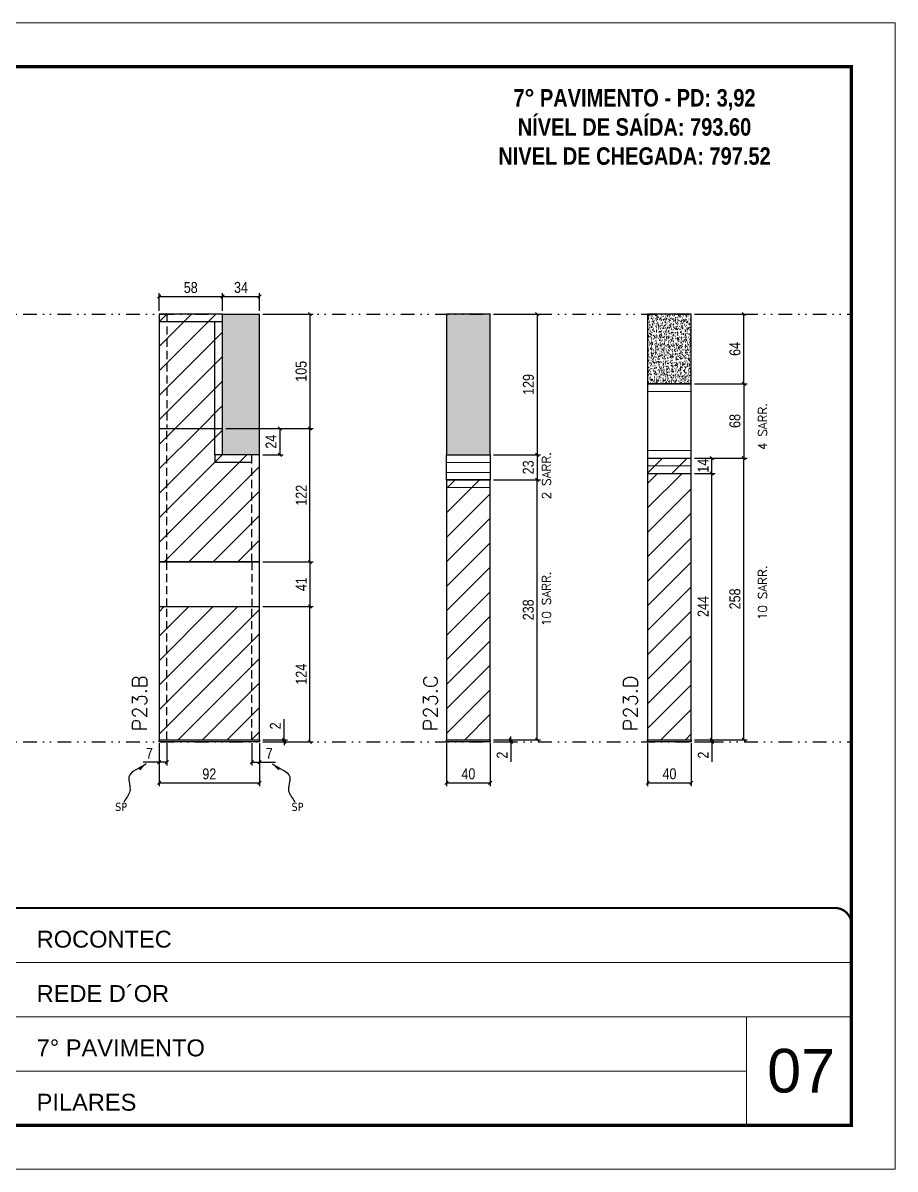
# Model space of a CAD drawing. Extents: x 28748 to 35002, y 14885 to 43501.
# Drawn here: x 32618 to 33417, y 41302 to 42352 of the extents above; entities that cross this region are included whole.
import ezdxf

# ---------------------------------------------------------------- set-up
doc = ezdxf.new("R2010")
doc.units = 0
for name, pattern in [('CONTINUO', [0]), ('DASHED', [0.75, 0.5, -0.25]), ('DIVIDE2', [0.625, 0.25, -0.125, 0, -0.125, 0, -0.125]), ('HIDDEN', [0.375, 0.25, -0.125])]:
    doc.linetypes.add(name, pattern=pattern)
for name, color, linetype, lineweight in [('CARIMBO', 255, 'Continuous', 9), ('Folhas', 255, 'Continuous', 9), ('Hachura', 251, 'Continuous', 9), ('Sarr 2.2x7', 40, 'Continuous', 9), ('SARRAFO DE PRESSAO', 251, 'DASHED', 9), ('Texto Seção', 7, 'Continuous', 15)]:
    doc.layers.add(name, color=color, linetype=linetype, lineweight=lineweight)
for name, color, linetype in [('COTA', 241, 'Continuous'), ('NOMENCLATURA', 7, 'Continuous'), ('Nível', 160, 'Continuous'), ('Painéis', 200, 'Continuous'), ('SARR_2.2x7', 40, 'Continuous'), ('Sarrafo de Pressão', 42, 'HIDDEN'), ('texto', 7, 'Continuous')]:
    doc.layers.add(name, color=color, linetype=linetype)
doc.styles.add('ARIAL', font='arial.ttf')
doc.styles.add('COTA TECNICA', font='techl___.ttf', dxfattribs={"height": 10})
doc.styles.add('COTA TECNICA-50', font='techl___.ttf', dxfattribs={"height": 10})
doc.styles.add('REGUA-120', font='ROMANS.shx', dxfattribs={"height": 15})
doc.styles.add('ROMANC', font='techb___.ttf', dxfattribs={"height": 2.5})
doc.styles.add('ROMANS', font='romans.shx')
doc.styles.get("Standard").update_dxf_attribs({"font": 'arial.ttf'})
doc.dimstyles.new('COTA PAINEL-50', dxfattribs={"dimtxt": 10, "dimasz": 3, "dimexe": 3, "dimexo": 3, "dimgap": 3, "dimtad": 1, "dimdec": 1, "dimzin": 12, "dimdsep": 46, "dimtxsty": 'COTA TECNICA-50', "dimblk1": 'OBLIQUE', "dimblk2": 'OBLIQUE', "dimsah": 1, "dimcen": 0.9, "dimclrd": 4, "dimclre": 4, "dimclrt": 240, "dimadec": 1, "dimazin": 3, "dimtfac": 1, "dimtdec": 1, "dimtmove": 0, "dimatfit": 3, "dimfxl": 1, "dimtolj": 1, "dimtzin": 12, "dimarcsym": 0})
doc.dimstyles.new('PAINEL', dxfattribs={"dimtxt": 10, "dimasz": 3, "dimexe": 3, "dimexo": 3, "dimgap": 3, "dimtad": 1, "dimdec": 1, "dimzin": 12, "dimdsep": 46, "dimtxsty": 'COTA TECNICA', "dimblk1": 'OBLIQUE', "dimblk2": 'OBLIQUE', "dimsah": 1, "dimcen": 0.9, "dimclrd": 4, "dimclre": 4, "dimclrt": 240, "dimadec": 1, "dimazin": 3, "dimtfac": 1, "dimtdec": 1, "dimtmove": 0, "dimatfit": 3, "dimfxl": 1, "dimtolj": 1, "dimtzin": 12, "dimarcsym": 0})
doc.dimstyles.get("Standard").update_dxf_attribs({"dimtxt": 0.18, "dimasz": 0.18, "dimexe": 0.18, "dimexo": 0.0625, "dimgap": 0.09, "dimtad": 0, "dimtih": 1, "dimtoh": 1, "dimdec": 4, "dimzin": 0, "dimdsep": 46, "dimtxsty": 'Standard', "dimcen": 0.09, "dimadec": 0, "dimazin": 0, "dimtfac": 1, "dimtdec": 4, "dimtofl": 0, "dimtmove": 0, "dimatfit": 3, "dimfxl": 1, "dimtolj": 1, "dimtzin": 0, "dimarcsym": 0})
pattern_1 = [(45, (-100272.658, 8260.539), (-11.2253202, 11.2253202), [])]
pattern_2 = [(45, (0, 41), (-11.22532, 11.22532), [])]

# ---------------------------------------------------------------- blocks, each defined once
blk = doc.blocks.new('9999999999')
at = {"color": 30, "linetype": 'CONTINUO'}
for p, q in [((98564.6, 34379.6), (99584, 34379.6)), ((98564.6, 34329.8), (99488, 34329.8)), ((99584, 34329.8), (99488, 34329.8)), ((99488, 34329.8), (99488, 34230.2)), ((98564.6, 34280), (99488, 34280))]:
    blk.add_line(p, q, dxfattribs=at)
at = {"color": 30, "linetype": 'CONTINUO', "const_width": 2}
blk.add_lwpolyline([(99584, 34230.2), (99584, 34414.4, 0.414214), (99569, 34429.4), (98229, 34429.4, 0.414214), (98214, 34414.4), (98214, 34245.2, 0.414214), (98229, 34230.2), (99584, 34230.2)], format="xyb", dxfattribs=at)
at = {"layer": 'Folhas'}
blk.add_lwpolyline([(98139, 34190.2), (99624, 34190.2), (99624, 35240.2), (98139, 35240.2)], close=True, dxfattribs=at)
at = {"layer": 'Folhas', "color": 30, "const_width": 3}
blk.add_lwpolyline([(98214, 34230.2), (99584, 34230.2), (99584, 35200.2), (98214, 35200.2)], close=True, dxfattribs=at)
at = {"color": 7, "linetype": 'Continuous', "ltscale": 5, "style": 'ARIAL'}
for s, height, p in [('ROCONTEC', 15.48, (98837.7, 34393.1)), ('REDE D´OR', 15.48, (98837.7, 34343.3)), ('7° PAVIMENTO', 15.483, (98837.7, 34293.5)), ('PILARES', 15.48, (98837.7, 34243.7))]:
    blk.add_text(s, height=height, dxfattribs=at).set_placement(p)
blk = doc.blocks.new('_Oblique')
at = {"color": 0, "linetype": 'ByBlock', "lineweight": -2}
blk.add_line((-0.5, -0.5), (0.5, 0.5), dxfattribs=at)
blk = doc.blocks.new('*D153')
at = {"layer": 'COTA', "color": 4, "lineweight": -2, "transparency": 16777216}
for p, q in [((32742.7, 41692.5), (32742.7, 41653)), ((32834.7, 41692.5), (32834.7, 41653)), ((32742.7, 41656), (32834.7, 41656))]:
    blk.add_line(p, q, dxfattribs=at)
at = {"layer": 'Defpoints', "color": 0, "transparency": 16777216}
for p in [(32742.7, 41695.5), (32834.7, 41695.5), (32834.7, 41656)]:
    blk.add_point(p, dxfattribs=at)
at = {"layer": 'COTA', "color": 4, "lineweight": -2, "transparency": 16777216, "xscale": 3, "yscale": 3, "zscale": 3, "rotation": 180}
blk.add_blockref('_Oblique', (32742.7, 41656), dxfattribs=at)
at = {"layer": 'COTA', "color": 4, "lineweight": -2, "transparency": 16777216, "xscale": 3, "yscale": 3, "zscale": 3}
blk.add_blockref('_Oblique', (32834.7, 41656), dxfattribs=at)
at = {"layer": 'COTA', "color": 240, "transparency": 16777216, "insert": (32788.7, 41664.1), "char_height": 10, "attachment_point": 5, "style": 'COTA TECNICA'}
blk.add_mtext('\\A1;92', dxfattribs=at)
blk = doc.blocks.new('*D154')
at = {"layer": 'COTA', "color": 4, "lineweight": -2, "transparency": 16777216}
for p, q in [((33006, 41692.5), (33006, 41653.1)), ((33046, 41692.5), (33046, 41653.1)), ((33006, 41656.1), (33046, 41656.1))]:
    blk.add_line(p, q, dxfattribs=at)
at = {"layer": 'Defpoints', "color": 0, "transparency": 16777216}
for p in [(33006, 41695.5), (33046, 41695.5), (33046, 41656.1)]:
    blk.add_point(p, dxfattribs=at)
at = {"layer": 'COTA', "color": 4, "lineweight": -2, "transparency": 16777216, "xscale": 3, "yscale": 3, "zscale": 3, "rotation": 180}
blk.add_blockref('_Oblique', (33006, 41656.1), dxfattribs=at)
at = {"layer": 'COTA', "color": 4, "lineweight": -2, "transparency": 16777216, "xscale": 3, "yscale": 3, "zscale": 3}
blk.add_blockref('_Oblique', (33046, 41656.1), dxfattribs=at)
at = {"layer": 'COTA', "color": 240, "transparency": 16777216, "insert": (33026, 41664.2), "char_height": 10, "attachment_point": 5, "style": 'COTA TECNICA'}
blk.add_mtext('\\A1;40', dxfattribs=at)
blk = doc.blocks.new('*D155')
at = {"layer": 'COTA', "color": 4, "lineweight": -2, "transparency": 16777216}
for p, q in [((33190.2, 41692.5), (33190.2, 41653.1)), ((33230.2, 41692.5), (33230.2, 41653.1)), ((33190.2, 41656.1), (33230.2, 41656.1))]:
    blk.add_line(p, q, dxfattribs=at)
at = {"layer": 'Defpoints', "color": 0, "transparency": 16777216}
for p in [(33190.2, 41695.5), (33230.2, 41695.5), (33230.2, 41656.1)]:
    blk.add_point(p, dxfattribs=at)
at = {"layer": 'COTA', "color": 4, "lineweight": -2, "transparency": 16777216, "xscale": 3, "yscale": 3, "zscale": 3, "rotation": 180}
blk.add_blockref('_Oblique', (33190.2, 41656.1), dxfattribs=at)
at = {"layer": 'COTA', "color": 4, "lineweight": -2, "transparency": 16777216, "xscale": 3, "yscale": 3, "zscale": 3}
blk.add_blockref('_Oblique', (33230.2, 41656.1), dxfattribs=at)
at = {"layer": 'COTA', "color": 240, "transparency": 16777216, "insert": (33210.2, 41664.2), "char_height": 10, "attachment_point": 5, "style": 'COTA TECNICA'}
blk.add_mtext('\\A1;40', dxfattribs=at)
blk = doc.blocks.new('*D156')
at = {"layer": 'COTA', "color": 4, "lineweight": -2, "transparency": 16777216}
for p, q in [((33233.2, 42085.5), (33281.3, 42085.5)), ((33278.3, 42021.5), (33278.3, 42085.5)), ((33233.2, 42021.5), (33281.3, 42021.5))]:
    blk.add_line(p, q, dxfattribs=at)
at = {"layer": 'Defpoints', "color": 0, "transparency": 16777216}
for p in [(33230.2, 42085.5), (33278.3, 42085.5), (33230.2, 42021.5)]:
    blk.add_point(p, dxfattribs=at)
at = {"layer": 'COTA', "color": 4, "lineweight": -2, "transparency": 16777216, "xscale": 3, "yscale": 3, "zscale": 3}
for p, rotation in [((33278.3, 42085.5), 90), ((33278.3, 42021.5), 270)]:
    blk.add_blockref('_Oblique', p, dxfattribs=dict(at, rotation=rotation))
at = {"layer": 'COTA', "color": 240, "transparency": 16777216, "insert": (33270.2, 42053.5), "char_height": 10, "attachment_point": 5, "rotation": 90, "style": 'COTA TECNICA'}
blk.add_mtext('\\A1;64', dxfattribs=at)
blk = doc.blocks.new('*D159')
at = {"layer": 'COTA', "color": 4, "lineweight": -2, "transparency": 16777216}
for p, q in [((32742.7, 41690.5), (32742.7, 41671.9)), ((32749.7, 41692.5), (32749.7, 41671.9)), ((32742.7, 41674.9), (32728, 41674.9)), ((32749.7, 41674.9), (32742.7, 41674.9))]:
    blk.add_line(p, q, dxfattribs=at)
at = {"layer": 'Defpoints', "color": 0, "transparency": 16777216}
for p in [(32742.7, 41693.5), (32749.7, 41695.5), (32742.7, 41674.9)]:
    blk.add_point(p, dxfattribs=at)
at = {"layer": 'COTA', "color": 4, "lineweight": -2, "transparency": 16777216, "xscale": 3, "yscale": 3, "zscale": 3, "rotation": 180}
blk.add_blockref('_Oblique', (32742.7, 41674.9), dxfattribs=at)
at = {"layer": 'COTA', "color": 4, "lineweight": -2, "transparency": 16777216, "xscale": 3, "yscale": 3, "zscale": 3}
blk.add_blockref('_Oblique', (32749.7, 41674.9), dxfattribs=at)
at = {"layer": 'COTA', "color": 240, "transparency": 16777216, "insert": (32733.8, 41683), "char_height": 10, "attachment_point": 5, "style": 'COTA TECNICA-50'}
blk.add_mtext('\\A1;7', dxfattribs=at)
blk = doc.blocks.new('*D160')
at = {"layer": 'COTA', "color": 4, "lineweight": -2, "transparency": 16777216}
for p, q in [((32827.7, 41692.5), (32827.7, 41671.9)), ((32834.7, 41690.5), (32834.7, 41671.9)), ((32827.7, 41674.9), (32834.7, 41674.9)), ((32834.7, 41674.9), (32849.4, 41674.9))]:
    blk.add_line(p, q, dxfattribs=at)
at = {"layer": 'Defpoints', "color": 0, "transparency": 16777216}
for p in [(32827.7, 41695.5), (32834.7, 41693.5), (32834.7, 41674.9)]:
    blk.add_point(p, dxfattribs=at)
at = {"layer": 'COTA', "color": 4, "lineweight": -2, "transparency": 16777216, "xscale": 3, "yscale": 3, "zscale": 3, "rotation": 180}
blk.add_blockref('_Oblique', (32827.7, 41674.9), dxfattribs=at)
at = {"layer": 'COTA', "color": 4, "lineweight": -2, "transparency": 16777216, "xscale": 3, "yscale": 3, "zscale": 3}
blk.add_blockref('_Oblique', (32834.7, 41674.9), dxfattribs=at)
at = {"layer": 'COTA', "color": 240, "transparency": 16777216, "insert": (32843.6, 41683), "char_height": 10, "attachment_point": 5, "style": 'COTA TECNICA-50'}
blk.add_mtext('\\A1;7', dxfattribs=at)
blk = doc.blocks.new('*D163')
at = {"layer": 'COTA', "color": 4, "lineweight": -2, "transparency": 16777216}
for p, q in [((32837.7, 41817.5), (32883.9, 41817.5)), ((32880.9, 41693.5), (32880.9, 41817.5)), ((32837.7, 41693.5), (32883.9, 41693.5))]:
    blk.add_line(p, q, dxfattribs=at)
at = {"layer": 'Defpoints', "color": 0, "transparency": 16777216}
for p in [(32834.7, 41817.5), (32880.9, 41817.5), (32834.7, 41693.5)]:
    blk.add_point(p, dxfattribs=at)
at = {"layer": 'COTA', "color": 4, "lineweight": -2, "transparency": 16777216, "xscale": 3, "yscale": 3, "zscale": 3}
for p, rotation in [((32880.9, 41817.5), 90), ((32880.9, 41693.5), 270)]:
    blk.add_blockref('_Oblique', p, dxfattribs=dict(at, rotation=rotation))
at = {"layer": 'COTA', "color": 240, "transparency": 16777216, "insert": (32872.9, 41755.5), "char_height": 10, "attachment_point": 5, "rotation": 90, "style": 'COTA TECNICA-50'}
blk.add_mtext('\\A1;124', dxfattribs=at)
blk = doc.blocks.new('*D164')
at = {"layer": 'COTA', "color": 4, "lineweight": -2, "transparency": 16777216}
for p, q in [((32857.2, 41695.5), (32857.2, 41714.3)), ((32837.7, 41695.5), (32860.2, 41695.5)), ((32837.7, 41693.5), (32860.2, 41693.5)), ((32857.2, 41693.5), (32857.2, 41695.5)), ((32857.2, 41693.5), (32857.2, 41690.5))]:
    blk.add_line(p, q, dxfattribs=at)
at = {"layer": 'Defpoints', "color": 0, "transparency": 16777216}
for p in [(32834.7, 41695.5), (32834.7, 41693.5), (32857.2, 41693.5)]:
    blk.add_point(p, dxfattribs=at)
at = {"layer": 'COTA', "color": 4, "lineweight": -2, "transparency": 16777216, "xscale": 3, "yscale": 3, "zscale": 3}
for p, rotation in [((32857.2, 41695.5), 270), ((32857.2, 41693.5), 90)]:
    blk.add_blockref('_Oblique', p, dxfattribs=dict(at, rotation=rotation))
at = {"layer": 'COTA', "color": 240, "transparency": 16777216, "insert": (32849.2, 41708.2), "char_height": 10, "attachment_point": 5, "rotation": 90, "style": 'COTA TECNICA-50'}
blk.add_mtext('\\A1;2', dxfattribs=at)
blk = doc.blocks.new('*D165')
at = {"layer": 'COTA', "color": 4, "lineweight": -2, "transparency": 16777216}
for p, q in [((33064.9, 41695.5), (33064.9, 41698.5)), ((33049, 41695.5), (33067.9, 41695.5)), ((33049, 41693.5), (33067.9, 41693.5)), ((33064.9, 41695.5), (33064.9, 41693.5)), ((33064.9, 41693.5), (33064.9, 41675.3))]:
    blk.add_line(p, q, dxfattribs=at)
at = {"layer": 'Defpoints', "color": 0, "transparency": 16777216}
for p in [(33046, 41695.5), (33046, 41693.5), (33064.9, 41695.5)]:
    blk.add_point(p, dxfattribs=at)
at = {"layer": 'COTA', "color": 4, "lineweight": -2, "transparency": 16777216, "xscale": 3, "yscale": 3, "zscale": 3}
for p, rotation in [((33064.9, 41695.5), 270), ((33064.9, 41693.5), 90)]:
    blk.add_blockref('_Oblique', p, dxfattribs=dict(at, rotation=rotation))
at = {"layer": 'COTA', "color": 240, "transparency": 16777216, "insert": (33056.9, 41681.4), "char_height": 10, "attachment_point": 5, "rotation": 90, "style": 'COTA TECNICA-50'}
blk.add_mtext('\\A1;2', dxfattribs=at)
blk = doc.blocks.new('*D1432')
at = {"layer": 'COTA', "color": 4, "linetype": 'ByBlock', "lineweight": -2, "transparency": 16777216}
for p, q in [((33049, 42085.5), (33092.1, 42085.5)), ((33089.1, 42085.5), (33089.1, 41956.5)), ((33049, 41956.5), (33092.1, 41956.5))]:
    blk.add_line(p, q, dxfattribs=at)
at = {"layer": 'Defpoints', "color": 0, "linetype": 'ByBlock', "transparency": 16777216}
for p in [(33046, 42085.5), (33046, 41956.5), (33089.1, 41956.5)]:
    blk.add_point(p, dxfattribs=at)
at = {"layer": 'COTA', "color": 4, "linetype": 'ByBlock', "lineweight": -2, "transparency": 16777216, "xscale": 3, "yscale": 3, "zscale": 3}
for p, rotation in [((33089.1, 42085.5), 90), ((33089.1, 41956.5), 270)]:
    blk.add_blockref('_Oblique', p, dxfattribs=dict(at, rotation=rotation))
at = {"layer": 'COTA', "color": 240, "linetype": 'ByBlock', "transparency": 16777216, "insert": (33081, 42021), "char_height": 10, "attachment_point": 5, "rotation": 90, "style": 'COTA TECNICA'}
blk.add_mtext('\\A1;129', dxfattribs=at)
blk = doc.blocks.new('*D1433')
at = {"layer": 'COTA', "color": 4, "linetype": 'ByBlock', "lineweight": -2, "transparency": 16777216}
for p, q in [((33049, 41933.5), (33092.1, 41933.5)), ((33089.1, 41695.5), (33089.1, 41933.5)), ((33049, 41695.5), (33092.1, 41695.5))]:
    blk.add_line(p, q, dxfattribs=at)
at = {"layer": 'Defpoints', "color": 0, "linetype": 'ByBlock', "transparency": 16777216}
for p in [(33046, 41933.5), (33089.1, 41933.5), (33046, 41695.5)]:
    blk.add_point(p, dxfattribs=at)
at = {"layer": 'COTA', "color": 4, "linetype": 'ByBlock', "lineweight": -2, "transparency": 16777216, "xscale": 3, "yscale": 3, "zscale": 3}
for p, rotation in [((33089.1, 41933.5), 90), ((33089.1, 41695.5), 270)]:
    blk.add_blockref('_Oblique', p, dxfattribs=dict(at, rotation=rotation))
at = {"layer": 'COTA', "color": 240, "linetype": 'ByBlock', "transparency": 16777216, "insert": (33080.9, 41814.5), "char_height": 10, "attachment_point": 5, "rotation": 90, "style": 'COTA TECNICA'}
blk.add_mtext('\\A1;238', dxfattribs=at)
blk = doc.blocks.new('*D1436')
at = {"layer": 'COTA', "color": 4, "linetype": 'ByBlock', "lineweight": -2, "transparency": 16777216}
for p, q in [((32837.7, 41980.5), (32883.9, 41980.5)), ((32880.9, 41858.5), (32880.9, 41980.5)), ((32837.7, 41858.5), (32883.9, 41858.5))]:
    blk.add_line(p, q, dxfattribs=at)
at = {"layer": 'Defpoints', "color": 0, "linetype": 'ByBlock', "transparency": 16777216}
for p in [(32834.7, 41980.5), (32880.9, 41980.5), (32834.7, 41858.5)]:
    blk.add_point(p, dxfattribs=at)
at = {"layer": 'COTA', "color": 4, "linetype": 'ByBlock', "lineweight": -2, "transparency": 16777216, "xscale": 3, "yscale": 3, "zscale": 3}
for p, rotation in [((32880.9, 41980.5), 90), ((32880.9, 41858.5), 270)]:
    blk.add_blockref('_Oblique', p, dxfattribs=dict(at, rotation=rotation))
at = {"layer": 'COTA', "color": 240, "linetype": 'ByBlock', "transparency": 16777216, "insert": (32872.9, 41919.5), "char_height": 10, "attachment_point": 5, "rotation": 90, "style": 'COTA TECNICA'}
blk.add_mtext('\\A1;122', dxfattribs=at)
blk = doc.blocks.new('*D166')
at = {"layer": 'COTA', "color": 4, "linetype": 'ByBlock', "lineweight": -2, "transparency": 16777216}
for p, q in [((33233.2, 41953.5), (33281.3, 41953.5)), ((33278.3, 41695.5), (33278.3, 41953.5)), ((33233.2, 41695.5), (33281.3, 41695.5))]:
    blk.add_line(p, q, dxfattribs=at)
at = {"layer": 'Defpoints', "color": 0, "linetype": 'ByBlock', "transparency": 16777216}
for p in [(33230.2, 41953.5), (33278.3, 41953.5), (33230.2, 41695.5)]:
    blk.add_point(p, dxfattribs=at)
at = {"layer": 'COTA', "color": 4, "linetype": 'ByBlock', "lineweight": -2, "transparency": 16777216, "xscale": 3, "yscale": 3, "zscale": 3}
for p, rotation in [((33278.3, 41953.5), 90), ((33278.3, 41695.5), 270)]:
    blk.add_blockref('_Oblique', p, dxfattribs=dict(at, rotation=rotation))
at = {"layer": 'COTA', "color": 240, "linetype": 'ByBlock', "transparency": 16777216, "insert": (33270.2, 41824.5), "char_height": 10, "attachment_point": 5, "rotation": 90, "style": 'COTA TECNICA'}
blk.add_mtext('\\A1;258', dxfattribs=at)
blk = doc.blocks.new('*D1438')
at = {"layer": 'COTA', "color": 4, "linetype": 'ByBlock', "lineweight": -2, "transparency": 16777216}
for p, q in [((33249.1, 41695.5), (33249.1, 41698.5)), ((33233.2, 41695.5), (33252.1, 41695.5)), ((33233.2, 41693.5), (33252.1, 41693.5)), ((33249.1, 41695.5), (33249.1, 41693.5)), ((33249.1, 41693.5), (33249.1, 41675.3))]:
    blk.add_line(p, q, dxfattribs=at)
at = {"layer": 'Defpoints', "color": 0, "linetype": 'ByBlock', "transparency": 16777216}
for p in [(33230.2, 41695.5), (33230.2, 41693.5), (33249.1, 41693.5)]:
    blk.add_point(p, dxfattribs=at)
at = {"layer": 'COTA', "color": 4, "linetype": 'ByBlock', "lineweight": -2, "transparency": 16777216, "xscale": 3, "yscale": 3, "zscale": 3}
for p, rotation in [((33249.1, 41695.5), 270), ((33249.1, 41693.5), 90)]:
    blk.add_blockref('_Oblique', p, dxfattribs=dict(at, rotation=rotation))
at = {"layer": 'COTA', "color": 240, "linetype": 'ByBlock', "transparency": 16777216, "insert": (33241.1, 41681.4), "char_height": 10, "attachment_point": 5, "rotation": 90, "style": 'COTA TECNICA'}
blk.add_mtext('\\A1;2', dxfattribs=at)
blk = doc.blocks.new('*D1451')
at = {"layer": 'COTA', "color": 4, "linetype": 'ByBlock', "lineweight": -2, "transparency": 16777216}
for p, q in [((33233.2, 41939.5), (33252.1, 41939.5)), ((33249.1, 41695.5), (33249.1, 41939.5)), ((33233.2, 41695.5), (33252.1, 41695.5))]:
    blk.add_line(p, q, dxfattribs=at)
at = {"layer": 'Defpoints', "color": 0, "linetype": 'ByBlock', "transparency": 16777216}
for p in [(33230.2, 41939.5), (33249.1, 41939.5), (33230.2, 41695.5)]:
    blk.add_point(p, dxfattribs=at)
at = {"layer": 'COTA', "color": 4, "linetype": 'ByBlock', "lineweight": -2, "transparency": 16777216, "xscale": 3, "yscale": 3, "zscale": 3}
for p, rotation in [((33249.1, 41939.5), 90), ((33249.1, 41695.5), 270)]:
    blk.add_blockref('_Oblique', p, dxfattribs=dict(at, rotation=rotation))
at = {"layer": 'COTA', "color": 240, "linetype": 'ByBlock', "transparency": 16777216, "insert": (33241, 41817.5), "char_height": 10, "attachment_point": 5, "rotation": 90, "style": 'COTA TECNICA'}
blk.add_mtext('\\A1;244', dxfattribs=at)
blk = doc.blocks.new('*D1452')
at = {"layer": 'COTA', "color": 4, "linetype": 'ByBlock', "lineweight": -2, "transparency": 16777216}
for p, q in [((33233.2, 41953.5), (33252.1, 41953.5)), ((33249.1, 41939.5), (33249.1, 41953.5)), ((33233.2, 41939.5), (33252.1, 41939.5))]:
    blk.add_line(p, q, dxfattribs=at)
at = {"layer": 'Defpoints', "color": 0, "linetype": 'ByBlock', "transparency": 16777216}
for p in [(33230.2, 41953.5), (33249.1, 41953.5), (33230.2, 41939.5)]:
    blk.add_point(p, dxfattribs=at)
at = {"layer": 'COTA', "color": 4, "linetype": 'ByBlock', "lineweight": -2, "transparency": 16777216, "xscale": 3, "yscale": 3, "zscale": 3}
for p, rotation in [((33249.1, 41953.5), 90), ((33249.1, 41939.5), 270)]:
    blk.add_blockref('_Oblique', p, dxfattribs=dict(at, rotation=rotation))
at = {"layer": 'COTA', "color": 240, "linetype": 'ByBlock', "transparency": 16777216, "insert": (33241, 41946.5), "char_height": 10, "attachment_point": 5, "rotation": 90, "style": 'COTA TECNICA'}
blk.add_mtext('\\A1;14', dxfattribs=at)
blk = doc.blocks.new('*D1453')
at = {"layer": 'COTA', "color": 4, "linetype": 'ByBlock', "lineweight": -2, "transparency": 16777216}
for p, q in [((33233.2, 41939.5), (33252.1, 41939.5)), ((33249.1, 41695.5), (33249.1, 41939.5)), ((33233.2, 41695.5), (33252.1, 41695.5))]:
    blk.add_line(p, q, dxfattribs=at)
at = {"layer": 'Defpoints', "color": 0, "linetype": 'ByBlock', "transparency": 16777216}
for p in [(33230.2, 41939.5), (33249.1, 41939.5), (33230.2, 41695.5)]:
    blk.add_point(p, dxfattribs=at)
at = {"layer": 'COTA', "color": 4, "linetype": 'ByBlock', "lineweight": -2, "transparency": 16777216, "xscale": 3, "yscale": 3, "zscale": 3}
for p, rotation in [((33249.1, 41939.5), 90), ((33249.1, 41695.5), 270)]:
    blk.add_blockref('_Oblique', p, dxfattribs=dict(at, rotation=rotation))
at = {"layer": 'COTA', "color": 240, "linetype": 'ByBlock', "transparency": 16777216, "insert": (33241, 41817.5), "char_height": 10, "attachment_point": 5, "rotation": 90, "style": 'COTA TECNICA'}
blk.add_mtext('\\A1;244', dxfattribs=at)
blk = doc.blocks.new('*D2121')
at = {"layer": 'COTA', "color": 4, "lineweight": -2, "transparency": 16777216}
for p, q in [((32837.7, 42085.5), (32883.9, 42085.5)), ((32880.9, 42085.5), (32880.9, 41980.5)), ((32803.7, 41980.5), (32883.9, 41980.5))]:
    blk.add_line(p, q, dxfattribs=at)
at = {"layer": 'Defpoints', "color": 0, "transparency": 16777216}
for p in [(32834.7, 42085.5), (32800.7, 41980.5), (32880.9, 41980.5)]:
    blk.add_point(p, dxfattribs=at)
at = {"layer": 'COTA', "color": 4, "lineweight": -2, "transparency": 16777216, "xscale": 3, "yscale": 3, "zscale": 3}
for p, rotation in [((32880.9, 42085.5), 90), ((32880.9, 41980.5), 270)]:
    blk.add_blockref('_Oblique', p, dxfattribs=dict(at, rotation=rotation))
at = {"layer": 'COTA', "color": 240, "transparency": 16777216, "insert": (32872.8, 42033), "char_height": 10, "attachment_point": 5, "rotation": 90, "style": 'COTA TECNICA'}
blk.add_mtext('\\A1;105', dxfattribs=at)
blk = doc.blocks.new('*D2122')
at = {"layer": 'COTA', "color": 4, "lineweight": -2, "transparency": 16777216}
for p, q in [((33233.2, 42021.5), (33281.3, 42021.5)), ((33278.3, 42021.5), (33278.3, 41953.5)), ((33233.2, 41953.5), (33281.3, 41953.5))]:
    blk.add_line(p, q, dxfattribs=at)
at = {"layer": 'Defpoints', "color": 0, "transparency": 16777216}
for p in [(33230.2, 42021.5), (33230.2, 41953.5), (33278.3, 41953.5)]:
    blk.add_point(p, dxfattribs=at)
at = {"layer": 'COTA', "color": 4, "lineweight": -2, "transparency": 16777216, "xscale": 3, "yscale": 3, "zscale": 3}
for p, rotation in [((33278.3, 42021.5), 90), ((33278.3, 41953.5), 270)]:
    blk.add_blockref('_Oblique', p, dxfattribs=dict(at, rotation=rotation))
at = {"layer": 'COTA', "color": 240, "transparency": 16777216, "insert": (33270.2, 41987.5), "char_height": 10, "attachment_point": 5, "rotation": 90, "style": 'COTA TECNICA'}
blk.add_mtext('\\A1;68', dxfattribs=at)
blk = doc.blocks.new('*D2124')
at = {"layer": 'COTA', "color": 4, "lineweight": -2, "transparency": 16777216}
for p, q in [((32800.7, 42088.5), (32800.7, 42104.6)), ((32800.7, 42101.6), (32834.7, 42101.6)), ((32834.7, 42088.5), (32834.7, 42104.6))]:
    blk.add_line(p, q, dxfattribs=at)
at = {"layer": 'Defpoints', "color": 0, "transparency": 16777216}
for p in [(32834.7, 42101.6), (32800.7, 42085.5), (32834.7, 42085.5)]:
    blk.add_point(p, dxfattribs=at)
at = {"layer": 'COTA', "color": 4, "lineweight": -2, "transparency": 16777216, "xscale": 3, "yscale": 3, "zscale": 3, "rotation": 180}
blk.add_blockref('_Oblique', (32800.7, 42101.6), dxfattribs=at)
at = {"layer": 'COTA', "color": 4, "lineweight": -2, "transparency": 16777216, "xscale": 3, "yscale": 3, "zscale": 3}
blk.add_blockref('_Oblique', (32834.7, 42101.6), dxfattribs=at)
at = {"layer": 'COTA', "color": 240, "transparency": 16777216, "insert": (32817.7, 42109.8), "char_height": 10, "attachment_point": 5, "style": 'COTA TECNICA'}
blk.add_mtext('\\A1;34', dxfattribs=at)
blk = doc.blocks.new('*D2232')
at = {"layer": 'COTA', "color": 4, "lineweight": -2, "transparency": 16777216}
for p, q in [((32803.7, 41980.5), (32856.3, 41980.5)), ((32853.3, 41980.5), (32853.3, 41956.5)), ((32837.7, 41956.5), (32856.3, 41956.5))]:
    blk.add_line(p, q, dxfattribs=at)
at = {"layer": 'Defpoints', "color": 0, "transparency": 16777216}
for p in [(32800.7, 41980.5), (32834.7, 41956.5), (32853.3, 41956.5)]:
    blk.add_point(p, dxfattribs=at)
at = {"layer": 'COTA', "color": 4, "lineweight": -2, "transparency": 16777216, "xscale": 3, "yscale": 3, "zscale": 3}
for p, rotation in [((32853.3, 41980.5), 90), ((32853.3, 41956.5), 270)]:
    blk.add_blockref('_Oblique', p, dxfattribs=dict(at, rotation=rotation))
at = {"layer": 'COTA', "color": 240, "transparency": 16777216, "insert": (32845.2, 41968.5), "char_height": 10, "attachment_point": 5, "rotation": 90, "style": 'COTA TECNICA'}
blk.add_mtext('\\A1;24', dxfattribs=at)
blk = doc.blocks.new('*D2233')
at = {"layer": 'COTA', "color": 4, "lineweight": -2, "transparency": 16777216}
for p, q in [((32742.7, 42088.5), (32742.7, 42104.6)), ((32742.7, 42101.6), (32800.7, 42101.6)), ((32800.7, 42088.5), (32800.7, 42104.6))]:
    blk.add_line(p, q, dxfattribs=at)
at = {"layer": 'Defpoints', "color": 0, "transparency": 16777216}
for p in [(32800.7, 42101.6), (32742.7, 42085.5), (32800.7, 42085.5)]:
    blk.add_point(p, dxfattribs=at)
at = {"layer": 'COTA', "color": 4, "lineweight": -2, "transparency": 16777216, "xscale": 3, "yscale": 3, "zscale": 3, "rotation": 180}
blk.add_blockref('_Oblique', (32742.7, 42101.6), dxfattribs=at)
at = {"layer": 'COTA', "color": 4, "lineweight": -2, "transparency": 16777216, "xscale": 3, "yscale": 3, "zscale": 3}
blk.add_blockref('_Oblique', (32800.7, 42101.6), dxfattribs=at)
at = {"layer": 'COTA', "color": 240, "transparency": 16777216, "insert": (32771.7, 42109.7), "char_height": 10, "attachment_point": 5, "style": 'COTA TECNICA'}
blk.add_mtext('\\A1;58', dxfattribs=at)
blk = doc.blocks.new('*D2411')
at = {"layer": 'COTA', "color": 4, "lineweight": -2, "transparency": 16777216}
for p, q in [((33049, 41956.5), (33092.1, 41956.5)), ((33089.1, 41956.5), (33089.1, 41933.5)), ((33049, 41933.5), (33092.1, 41933.5))]:
    blk.add_line(p, q, dxfattribs=at)
at = {"layer": 'Defpoints', "color": 0, "transparency": 16777216}
for p in [(33046, 41956.5), (33046, 41933.5), (33089.1, 41933.5)]:
    blk.add_point(p, dxfattribs=at)
at = {"layer": 'COTA', "color": 4, "lineweight": -2, "transparency": 16777216, "xscale": 3, "yscale": 3, "zscale": 3}
for p, rotation in [((33089.1, 41956.5), 90), ((33089.1, 41933.5), 270)]:
    blk.add_blockref('_Oblique', p, dxfattribs=dict(at, rotation=rotation))
at = {"layer": 'COTA', "color": 240, "transparency": 16777216, "insert": (33080.9, 41945), "char_height": 10, "attachment_point": 5, "rotation": 90, "style": 'COTA TECNICA'}
blk.add_mtext('\\A1;23', dxfattribs=at)
blk = doc.blocks.new('*D2412')
at = {"layer": 'COTA', "color": 4, "lineweight": -2, "transparency": 16777216}
for p, q in [((32837.7, 41858.5), (32883.9, 41858.5)), ((32880.9, 41858.5), (32880.9, 41817.5)), ((32837.7, 41817.5), (32883.9, 41817.5))]:
    blk.add_line(p, q, dxfattribs=at)
at = {"layer": 'Defpoints', "color": 0, "transparency": 16777216}
for p in [(32834.7, 41858.5), (32834.7, 41817.5), (32880.9, 41817.5)]:
    blk.add_point(p, dxfattribs=at)
at = {"layer": 'COTA', "color": 4, "lineweight": -2, "transparency": 16777216, "xscale": 3, "yscale": 3, "zscale": 3}
for p, rotation in [((32880.9, 41858.5), 90), ((32880.9, 41817.5), 270)]:
    blk.add_blockref('_Oblique', p, dxfattribs=dict(at, rotation=rotation))
at = {"layer": 'COTA', "color": 240, "transparency": 16777216, "insert": (32872.9, 41838), "char_height": 10, "attachment_point": 5, "rotation": 90, "style": 'COTA TECNICA'}
blk.add_mtext('\\A1;41', dxfattribs=at)

msp = doc.modelspace()

# ---------------------------------------------------------------- hatches: boundary and pattern name
at = {"layer": 'COTA', "linetype": 'ByBlock'}
h = msp.add_hatch(dxfattribs=at)
h.set_pattern_fill('AR-CONC', color=256, scale=0.03)
h.set_pattern_definition([(50, (0, 41), (5.46554007, -0.47817257), [0.5715, -6.2865]), (355, (0, 41), (-1.05730264, 5.73170536), [0.4572, -5.0292175]), (100.451445, (0.4555, 40.96), (4.4082374, 5.25353256), [0.48570026, -5.34270734]), (46.1842, (0, 42.524), (8.1323712, -1.2612698), [0.85725, -9.42975]), (96.635558, (0.678, 42.419), (7.122124, 7.4227837), [0.7285507, -8.0140682]), (351.184151, (0, 42.524), (7.122124, 7.4227837), [0.685799, -7.543792]), (21, (0.762, 42.143), (4.54843174, -3.06795595), [0.5715, -6.2865]), (326, (0.762, 42.143), (1.85406085, 5.525639), [0.4572, -5.0292]), (71.451445, (1.141, 41.8873), (6.4024926, 2.45768307), [0.48570026, -5.3426981]), (37.5, (0, 41), (0.0926581, 2.536651166), [0, -4.96824, 0, -5.1054, 0, -5.04825]), (7.5, (0, 41), (2.00458988, 3.00541724), [0, -2.91084, 0, -4.85394, 0, -1.92405]), (327.5, (-1.6993, 41), (4.067717855, -0.17186232), [0, -1.905, 0, -5.9436, 0, -7.8867]), (317.5, (-2.4613, 41), (4.44387544, 0.76279473), [0, -2.4765, 0, -3.94716, 0, -5.6007])])
h.paths.add_polyline_path([(32834.69, 42085.45), (32800.69, 42085.45), (32800.69, 41956.45), (32834.69, 41956.45)])
h = msp.add_hatch(dxfattribs=at)
h.set_pattern_fill('AR-CONC', color=256, scale=0.03)
h.set_pattern_definition([(50, (0, 23), (5.46554007, -0.47817257), [0.5715, -6.2865]), (355, (0, 23), (-1.05730264, 5.73170536), [0.4572, -5.0292175]), (100.451445, (0.4555, 22.96), (4.4082374, 5.25353256), [0.48570026, -5.34270734]), (46.1842, (0, 24.524), (8.1323712, -1.2612698), [0.85725, -9.42975]), (96.635558, (0.678, 24.419), (7.122124, 7.4227837), [0.7285507, -8.0140682]), (351.184151, (0, 24.524), (7.122124, 7.4227837), [0.685799, -7.543792]), (21, (0.762, 24.143), (4.54843174, -3.06795595), [0.5715, -6.2865]), (326, (0.762, 24.143), (1.85406085, 5.525639), [0.4572, -5.0292]), (71.451445, (1.141, 23.8873), (6.4024926, 2.45768307), [0.48570026, -5.3426981]), (37.5, (0, 23), (0.0926581, 2.536651166), [0, -4.96824, 0, -5.1054, 0, -5.04825]), (7.5, (0, 23), (2.00458988, 3.00541724), [0, -2.91084, 0, -4.85394, 0, -1.92405]), (327.5, (-1.6993, 23), (4.067717855, -0.17186232), [0, -1.905, 0, -5.9436, 0, -7.8867]), (317.5, (-2.4613, 23), (4.44387544, 0.76279473), [0, -2.4765, 0, -3.94716, 0, -5.6007])])
h.paths.add_polyline_path([(33046.02, 42085.45), (33006.02, 42085.45), (33006.02, 41956.45), (33046.02, 41956.45)])
h = msp.add_hatch(dxfattribs=at)
h.set_pattern_fill('AR-CONC', color=256, scale=0.03)
h.set_pattern_definition([(50, (-97110.588, 10572.6894), (5.46554007, -0.47817257), [0.5715, -6.2865]), (355, (-97110.588, 10572.6894), (-1.05730264, 5.73170536), [0.4572, -5.02921753]), (100.4514447, (-97110.1327, 10572.6496), (4.40823741, 5.25353256), [0.48570026, -5.34270734]), (46.1842, (-97110.588, 10574.2134), (8.13237123, -1.26126984), [0.85725, -9.42975]), (96.6355576, (-97109.9104, 10574.108), (7.122124, 7.42278374), [0.7285507, -8.01406824]), (351.184151, (-97110.588, 10574.213), (7.122124, 7.42278374), [0.685799, -7.54379196]), (21, (-97109.826, 10573.8324), (4.54843174, -3.06795595), [0.5715, -6.2865]), (326, (-97109.826, 10573.8324), (1.85406085, 5.52563898), [0.4572, -5.0292]), (71.451445, (-97109.447, 10573.577), (6.40249258, 2.45768307), [0.48570026, -5.34269813]), (37.5, (-97110.5881, 10572.6894), (0.092658098, 2.536651166), [0, -4.96824, 0, -5.1054, 0, -5.04825]), (7.5, (-97110.5881, 10572.6894), (2.004589875, 3.005417245), [0, -2.91084, 0, -4.85394, 0, -1.92405]), (327.5, (-97112.2874, 10572.6894), (4.067717855, -0.17186232), [0, -1.905, 0, -5.9436, 0, -7.8867]), (317.5, (-97113.0494, 10572.6894), (4.44387544, 0.76279473), [0, -2.4765, 0, -3.94716, 0, -5.6007])])
h.paths.add_polyline_path([(33190.19, 42021.45), (33230.19, 42021.45), (33230.19, 42085.45), (33190.19, 42085.45)])
at = {"layer": 'Hachura', "linetype": 'ByBlock'}
h = msp.add_hatch(dxfattribs=at)
h.set_pattern_fill('ANSI31', color=256, scale=5)
h.set_pattern_definition(pattern_2)
h.paths.add_polyline_path([(32742.69, 41980.45), (32800.69, 41980.45), (32800.69, 42085.45), (32742.69, 42085.45)])
h = msp.add_hatch(dxfattribs=at)
h.set_pattern_fill('ANSI31', color=256, scale=5)
h.set_pattern_definition(pattern_2)
h.paths.add_polyline_path([(32834.69, 41956.45), (32800.69, 41956.45), (32800.69, 41980.45), (32742.69, 41980.45), (32742.69, 41858.45), (32834.69, 41858.45)])
h = msp.add_hatch(dxfattribs=at)
h.set_pattern_fill('ANSI31', color=256, scale=5)
h.set_pattern_definition([(45, (-100272.658, 8247.539), (-11.2253202, 11.2253202), [])])
h.paths.add_polyline_path([(33230.19, 41953.45), (33190.19, 41953.45), (33190.19, 41939.45), (33230.19, 41939.45)])
h = msp.add_hatch(dxfattribs=at)
h.set_pattern_fill('ANSI31', color=256, scale=5)
h.set_pattern_definition(pattern_1)
h.paths.add_polyline_path([(33190.19, 41695.45), (33230.19, 41695.45), (33230.19, 41939.45), (33190.19, 41939.45)])
h = msp.add_hatch(dxfattribs=at)
h.set_pattern_fill('ANSI31', color=256, scale=5)
h.set_pattern_definition(pattern_1)
h.paths.add_polyline_path([(33046.02, 41933.45), (33006.02, 41933.45), (33006.02, 41695.45), (33046.02, 41695.45)])
h = msp.add_hatch(dxfattribs=at)
h.set_pattern_fill('ANSI31', color=256, scale=5)
h.paths.add_polyline_path([(32834.69, 41817.45), (32742.69, 41817.45), (32742.69, 41695.45), (32834.69, 41695.45)])

# ---------------------------------------------------------------- linework, layer by layer
at = {"layer": 'COTA', "linetype": 'ByBlock'}
for p in [(32800.69, 42085.45), (32834.69, 41956.45)]:
    msp.add_line(p, (32834.69, 42085.45), dxfattribs=at)
for points in [[(33006.02, 41956.45), (33046.02, 41956.45), (33046.02, 42085.45), (33006.02, 42085.45)], [(33190.19, 42021.45), (33230.19, 42021.45), (33230.19, 42085.45), (33190.19, 42085.45)]]:
    msp.add_lwpolyline(points, close=True, dxfattribs=at)
at = {"layer": 'Nível', "color": 4, "linetype": 'DIVIDE2', "ltscale": 50}
for p, q in [((32366.5, 42085.45), (33376.84, 42085.45)), ((32366.5, 41693.45), (33376.84, 41693.45))]:
    msp.add_line(p, q, dxfattribs=at)
at = {"layer": 'Painéis'}
for p, q in [((32742.69, 42085.45), (32742.69, 41695.45)), ((32800.69, 42085.45), (32742.69, 42085.45)), ((32800.69, 41956.45), (32800.69, 42085.45)), ((33230.19, 42021.45), (33190.19, 42021.45)), ((33190.19, 42021.45), (33190.19, 41953.45)), ((33230.19, 41953.45), (33230.19, 42021.45)), ((32800.69, 41980.45), (32742.69, 41980.45)), ((32834.69, 41956.45), (32800.69, 41956.45)), ((32834.69, 41695.45), (32834.69, 41956.45)), ((33006.02, 41956.45), (33046.02, 41956.45)), ((33006.02, 41933.45), (33006.02, 41956.45)), ((33046.02, 41956.45), (33046.02, 41933.45)), ((33190.19, 41953.45), (33190.19, 41695.45)), ((33190.19, 41953.45), (33230.19, 41953.45)), ((33190.19, 41953.45), (33230.19, 41953.45)), ((33230.19, 41695.45), (33230.19, 41953.45)), ((33190.19, 41939.45), (33230.19, 41939.45)), ((33006.02, 41933.45), (33006.02, 41695.45)), ((33006.02, 41933.45), (33046.02, 41933.45)), ((33046.02, 41933.45), (33006.02, 41933.45)), ((33046.02, 41695.45), (33046.02, 41933.45)), ((32834.69, 41858.45), (32742.69, 41858.45)), ((32742.69, 41858.45), (32834.69, 41858.45)), ((32742.69, 41817.45), (32834.69, 41817.45)), ((32742.69, 41695.45), (32834.69, 41695.45)), ((33006.02, 41695.45), (33046.02, 41695.45)), ((33006.02, 41695.45), (33046.02, 41695.45)), ((33006.02, 41693.45), (33006.02, 41695.45)), ((33046.02, 41693.45), (33006.02, 41693.45)), ((33046.02, 41695.45), (33046.02, 41693.45)), ((33190.19, 41695.45), (33230.19, 41695.45)), ((33190.19, 41695.45), (33230.19, 41695.45)), ((33190.19, 41693.45), (33190.19, 41695.45)), ((33230.19, 41693.45), (33190.19, 41693.45)), ((33230.19, 41695.45), (33230.19, 41693.45))]:
    msp.add_line(p, q, dxfattribs=at)
msp.add_lwpolyline([(32742.69, 41695.45), (32834.69, 41695.45), (32834.69, 41693.45), (32742.69, 41693.45)], close=True, dxfattribs=at)
at = {"layer": 'Sarr 2.2x7'}
for p, q in [((33230.19, 42014.45), (33190.19, 42014.45)), ((33190.19, 41960.45), (33230.19, 41960.45)), ((33006.02, 41949.45), (33046.02, 41949.45)), ((33046.02, 41940.45), (33006.02, 41940.45)), ((33190.19, 41946.45), (33230.19, 41946.45)), ((33006.02, 41926.45), (33046.02, 41926.45))]:
    msp.add_line(p, q, dxfattribs=at)
at = {"layer": 'Sarr 2.2x7', "linetype": 'Continuous'}
msp.add_line((33230.19, 41953.45), (33230.19, 41946.45), dxfattribs=at)
at = {"layer": 'SARR_2.2x7'}
for p, q in [((32800.69, 42078.45), (32742.69, 42078.45)), ((32793.69, 41956.45), (32793.69, 42078.45)), ((32800.69, 41956.45), (32793.69, 41956.45)), ((32793.69, 41956.45), (32793.69, 41949.45)), ((32827.69, 41949.45), (32793.69, 41949.45))]:
    msp.add_line(p, q, dxfattribs=at)
at = {"layer": 'Sarrafo de Pressão', "ltscale": 30}
for p, q in [((32749.69, 42085.45), (32749.69, 41980.45)), ((32749.69, 41858.45), (32749.69, 41980.45)), ((32827.69, 41858.45), (32827.69, 41956.45)), ((32749.69, 41817.45), (32749.69, 41858.45)), ((32827.69, 41858.45), (32827.69, 41817.45)), ((32749.69, 41695.45), (32749.69, 41817.45)), ((32827.69, 41695.45), (32827.69, 41817.45))]:
    msp.add_line(p, q, dxfattribs=at)

# ---------------------------------------------------------------- block references
at = {"layer": 'SARRAFO DE PRESSAO', "color": 6, "linetype": 'ByBlock'}
msp.add_blockref('9999999999', (-66207.14, 7111.96), dxfattribs=at)

# ---------------------------------------------------------------- texts
at = {"layer": 'CARIMBO', "style": 'ARIAL'}
msp.add_text('07', height=40, dxfattribs=at).set_placement((33299.7, 41372.31))
at = {"layer": 'NOMENCLATURA', "color": 2, "insert": (33178.17, 42318.23), "char_height": 16, "attachment_point": 2, "style": 'ROMANC'}
msp.add_mtext_dynamic_manual_height_columns('\\P7° PAVIMENTO - PD: 3,92\\PNÍVEL DE SAÍDA: 793.60\\PNIVEL DE CHEGADA: 797.52', width=300.2766, gutter_width=1, heights=[0], dxfattribs=at)
at = {"layer": 'texto', "color": 0, "char_height": 7.5, "attachment_point": 5}
for insert in [(32707.92, 41633.96), (32869.47, 41633.96)]:
    msp.add_mtext('{\\fTahoma|b0|i0|c0|p34;\\C4;SP}', dxfattribs=dict(at, insert=insert))
at = {"layer": 'Texto Seção', "linetype": 'Continuous', "style": 'ROMANS'}
for s, p in [('4 SARR.', (33299.51, 41960.82)), ('2 SARR.', (33101.48, 41915.78)), ('10 SARR.', (33299.51, 41805.1)), ('10 SARR.', (33101.48, 41799.59))]:
    msp.add_text(s, height=8, rotation=90, dxfattribs=at).set_placement(p)
at = {"layer": 'Texto Seção', "style": 'REGUA-120'}
for s, p in [('P23.B', (32731.35, 41703.23)), ('P23.C', (32997.76, 41703.23)), ('P23.D', (33181.05, 41703.23))]:
    msp.add_text(s, height=13, rotation=90, dxfattribs=at).set_placement(p)

# ---------------------------------------------------------------- dimensions: what is measured, and where the dimension line sits
at = {"layer": 'COTA'}
for base, p1, p2, dimstyle, picture, middle in [((32800.69, 42101.57), (32742.69, 42085.45), (32800.69, 42085.45), 'PAINEL', '*D2233', (32771.69, 42109.7)), ((32834.69, 42101.57), (32800.69, 42085.45), (32834.69, 42085.45), 'PAINEL', '*D2124', (32817.69, 42109.79)), ((32834.69, 41674.94), (32827.69, 41695.45), (32834.69, 41693.45), 'COTA PAINEL-50', '*D160', (32843.56, 41683.02))]:
    dim = msp.add_linear_dim(base=base, p1=p1, p2=p2, dimstyle=dimstyle, dxfattribs=at)
    dim.commit()
    dim.dimension.update_dxf_attribs({"geometry": picture, "text_midpoint": middle})
for base, p1, p2, angle, dimstyle, picture, middle in [((32880.93, 41980.45), (32834.69, 42085.45), (32800.69, 41980.45), 90, 'PAINEL', '*D2121', (32872.82, 42032.95)), ((33278.32, 41953.45), (33230.19, 42021.45), (33230.19, 41953.45), 90, 'PAINEL', '*D2122', (33270.19, 41987.45)), ((32853.29, 41956.45), (32800.69, 41980.45), (32834.69, 41956.45), 90, 'PAINEL', '*D2232', (32845.22, 41968.45)), ((33089.1, 41933.45), (33046.02, 41956.45), (33046.02, 41933.45), 90, 'PAINEL', '*D2411', (33080.88, 41944.95)), ((32880.93, 41817.45), (32834.69, 41858.45), (32834.69, 41817.45), 90, 'PAINEL', '*D2412', (32872.86, 41837.95)), ((32880.93, 41817.45), (32834.69, 41693.45), (32834.69, 41817.45), 90, 'COTA PAINEL-50', '*D163', (32872.86, 41755.45)), ((32742.69, 41674.94), (32749.69, 41695.45), (32742.69, 41693.45), 180, 'COTA PAINEL-50', '*D159', (32733.83, 41683.02))]:
    dim = msp.add_linear_dim(base=base, p1=p1, p2=p2, angle=angle, dimstyle=dimstyle, dxfattribs=at)
    dim.commit()
    dim.dimension.update_dxf_attribs({"geometry": picture, "text_midpoint": middle})
at = {"layer": 'COTA', "linetype": 'ByBlock'}
for base, p1, p2, picture, middle in [((33089.1, 41956.45), (33046.02, 42085.45), (33046.02, 41956.45), '*D1432', (33081.01, 42020.95)), ((32880.93, 41980.45), (32834.69, 41858.45), (32834.69, 41980.45), '*D1436', (32872.87, 41919.45)), ((33278.32, 41953.45), (33230.19, 41695.45), (33230.19, 41953.45), '*D166', (33270.19, 41824.45)), ((33249.09, 41939.45), (33230.19, 41695.45), (33230.19, 41939.45), '*D1451', (33241.02, 41817.45)), ((33249.09, 41939.45), (33230.19, 41695.45), (33230.19, 41939.45), '*D1453', (33241.02, 41817.45)), ((33089.1, 41933.45), (33046.02, 41695.45), (33046.02, 41933.45), '*D1433', (33080.86, 41814.45)), ((33249.09, 41693.45), (33230.19, 41695.45), (33230.19, 41693.45), '*D1438', (33241.09, 41681.4))]:
    dim = msp.add_linear_dim(base=base, p1=p1, p2=p2, angle=90, dimstyle='PAINEL', dxfattribs=at)
    dim.commit()
    dim.dimension.update_dxf_attribs({"geometry": picture, "text_midpoint": middle})
at = {"layer": 'COTA'}
dim = msp.add_linear_dim(base=(33278.32, 42085.45), p1=(33230.19, 42021.45), p2=(33230.19, 42085.45), angle=90, dimstyle='PAINEL', override={"dimarcsym": 2}, dxfattribs=at)
dim.commit()
dim.dimension.update_dxf_attribs({"geometry": '*D156', "text_midpoint": (33270.21, 42053.45)})
at = {"layer": 'COTA', "linetype": 'ByBlock'}
dim = msp.add_linear_dim(base=(33249.09, 41953.45), p1=(33230.19, 41939.45), p2=(33230.19, 41953.45), angle=90, dimstyle='PAINEL', override={"dimtmove": 1}, dxfattribs=at)
dim.commit()
dim.dimension.update_dxf_attribs({"geometry": '*D1452', "text_midpoint": (33249.09, 41946.45), "dimtype": 160})
at = {"layer": 'COTA'}
for base, p1, p2, picture, middle in [((32857.22, 41693.45), (32834.69, 41695.45), (32834.69, 41693.45), '*D164', (32857.22, 41708.2)), ((33064.92, 41695.45), (33046.02, 41693.45), (33046.02, 41695.45), '*D165', (33064.92, 41681.4))]:
    dim = msp.add_linear_dim(base=base, p1=p1, p2=p2, angle=90, dimstyle='COTA PAINEL-50', dxfattribs=at)
    dim.commit()
    dim.dimension.update_dxf_attribs({"geometry": picture, "text_midpoint": middle, "dimtype": 160})
for base, p1, p2, picture, middle in [((32834.69, 41656), (32742.69, 41695.45), (32834.69, 41695.45), '*D153', (32788.69, 41664.09)), ((33046.02, 41656.11), (33006.02, 41695.45), (33046.02, 41695.45), '*D154', (33026.02, 41664.21)), ((33230.19, 41656.11), (33190.19, 41695.45), (33230.19, 41695.45), '*D155', (33210.19, 41664.21))]:
    dim = msp.add_linear_dim(base=base, p1=p1, p2=p2, dimstyle='PAINEL', override={"dimarcsym": 2}, dxfattribs=at)
    dim.commit()
    dim.dimension.update_dxf_attribs({"geometry": picture, "text_midpoint": middle})

# ---------------------------------------------------------------- leaders
at = {"layer": 'COTA', "path_type": 1}
for points in [[(32730.86, 41673.27), (32715.08, 41661.44), (32716, 41648.43), (32710.45, 41638.65)], [(32846.52, 41673.27), (32862.31, 41661.44), (32861.38, 41648.43), (32866.93, 41638.65)]]:
    msp.add_leader(points, dimstyle='Standard', override={"dimasz": 8}, dxfattribs=at)

doc.saveas('drawing.dxf')
